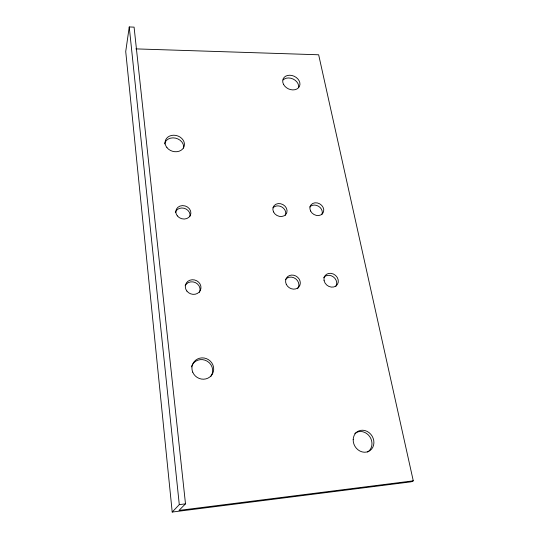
<?xml version="1.0" encoding="UTF-8"?>
<svg xmlns="http://www.w3.org/2000/svg" width="539" height="539" viewBox="0 0 539 539"><rect width="100%" height="100%" fill="white"/><g stroke="black" fill="none" stroke-linecap="round" stroke-linejoin="round"><path stroke-width="0.81" d="M413.278 480.842L178.988 510.413L185.497 503.85L134.083 27.139L129.245 26.95L125.722 51.542L172.204 512.05L411.095 481.832L413.278 480.842L318.657 54.776L135.848 48.887M172.204 512.05L179.292 504.625L185.497 503.85M129.245 26.95L179.292 504.625M309.73 207.023A7.216 6.03 31.6 0 1 318.536 206.275A7.216 6.03 31.6 0 1 321.945 214.455M323.656 277.538A7.539 6.502 37.9 0 1 333.318 276.864A7.539 6.502 37.9 0 1 335.878 286.33M272.99 207.859A7.303 6.192 28.6 0 1 282.045 207.097A7.303 6.192 28.6 0 1 285.353 215.384M285.609 279.377A7.62 6.704 34.8 0 1 295.803 278.892A7.62 6.704 34.8 0 1 297.595 288.769M175.31 212.534A7.593 6.589 18.1 0 1 184.042 208.243A7.593 6.589 18.1 0 1 190.011 216.206M185.14 285.758A7.89 7.189 21.2 0 1 195.381 282.598A7.89 7.189 21.2 0 1 199.464 292.36M283.13 79.94A8.927 6.919 25.1 0 1 293.101 79.024A8.927 6.919 25.1 0 1 298.707 87.298M354.783 433.524A11.292 9.938 59.2 0 1 369.747 436.637A11.292 9.938 59.2 0 1 367.591 452.059M164.563 143.926A9.763 8.085 16.9 0 1 175.566 138.139A9.763 8.085 16.9 0 1 183.597 148.178M191.439 366.857A10.969 10.47 31.9 0 1 191.918 365.563M192.221 364.957A10.969 10.47 31.9 0 1 207.36 361.278A10.969 10.47 31.9 0 1 210.843 376.478M310.592 211.012A7.25 6.05 31.6 0 0 322.585 213.565A7.25 6.05 31.6 0 0 317.323 202.94A7.25 6.05 31.6 0 0 310.592 211.012M324.08 280.597A7.58 6.522 37.9 0 0 335.898 286.027A7.58 6.522 37.9 0 0 333.432 274.028A7.58 6.522 37.9 0 0 324.08 280.597M273.516 211.908A7.344 6.212 28.6 0 0 285.764 214.495A7.344 6.212 28.6 0 0 280.624 203.729A7.344 6.212 28.6 0 0 273.516 211.908M286.283 284.309A7.661 6.724 34.8 0 0 298.997 286.802A7.661 6.724 34.8 0 0 293.573 275.213A7.661 6.724 34.8 0 0 286.283 284.309M177.311 215.869A7.634 6.616 18.2 0 0 190.287 215.506A7.634 6.616 18.2 0 0 182.485 205.608A7.634 6.616 18.2 0 0 177.311 215.869M186.878 291.073A7.93 7.216 21.3 0 0 200.36 290.346A7.93 7.216 21.3 0 0 192.194 279.754A7.93 7.216 21.3 0 0 186.878 291.073M283.507 84.327A8.968 6.933 25.1 0 0 298.417 87.864A8.968 6.933 25.1 0 0 292.057 75.521A8.968 6.933 25.1 0 0 283.507 84.327M353.186 439.521A11.359 9.985 59 0 0 368.346 451.507A11.359 9.985 59 0 0 369.107 432.669A11.359 9.985 59 0 0 353.186 439.521M166.975 147.659A9.817 8.112 16.9 0 0 183.644 147.578A9.817 8.112 16.9 0 0 173.679 135.215A9.817 8.112 16.9 0 0 166.975 147.659M192.733 372.173A11.036 10.524 31.9 0 0 211.436 375.413A11.036 10.524 31.9 0 0 204.254 358.037A11.036 10.524 31.9 0 0 192.733 372.173"/></g></svg>
